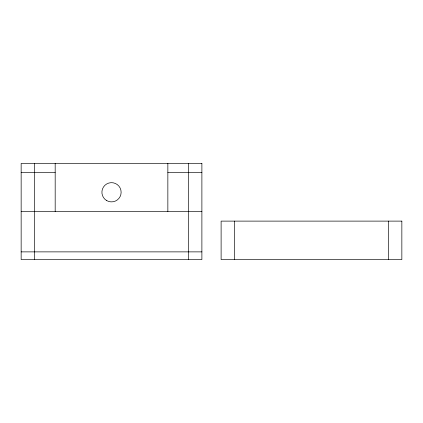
<?xml version="1.0" encoding="UTF-8"?>
<svg xmlns="http://www.w3.org/2000/svg" width="423" height="423" viewBox="0 0 423 423"><rect width="100%" height="100%" fill="white"/><g stroke="black" fill="none" stroke-linecap="round" stroke-linejoin="round"><path stroke-width="0.63" d="M21.15 172.663L55.18 172.663M167.852 172.663L201.887 172.663M21.15 211.5L201.887 211.5M21.15 251.875L201.887 251.875M388.393 221.113L388.393 259.569M234.575 221.113L234.575 259.569M188.425 163.431L188.425 259.569M167.852 163.431L167.857 211.5M55.18 163.431L55.18 211.5M34.607 163.431L34.607 259.569M201.887 163.431L21.15 163.431L21.15 259.569L201.887 259.569L201.887 163.431M401.85 221.113L221.113 221.113L221.113 259.569L401.85 259.569L401.85 221.113M106.712 200.597A9.613 9.613 0 0 0 121.131 192.275A9.613 9.613 0 0 0 106.712 183.947A9.613 9.613 0 0 0 106.712 200.597"/></g></svg>
